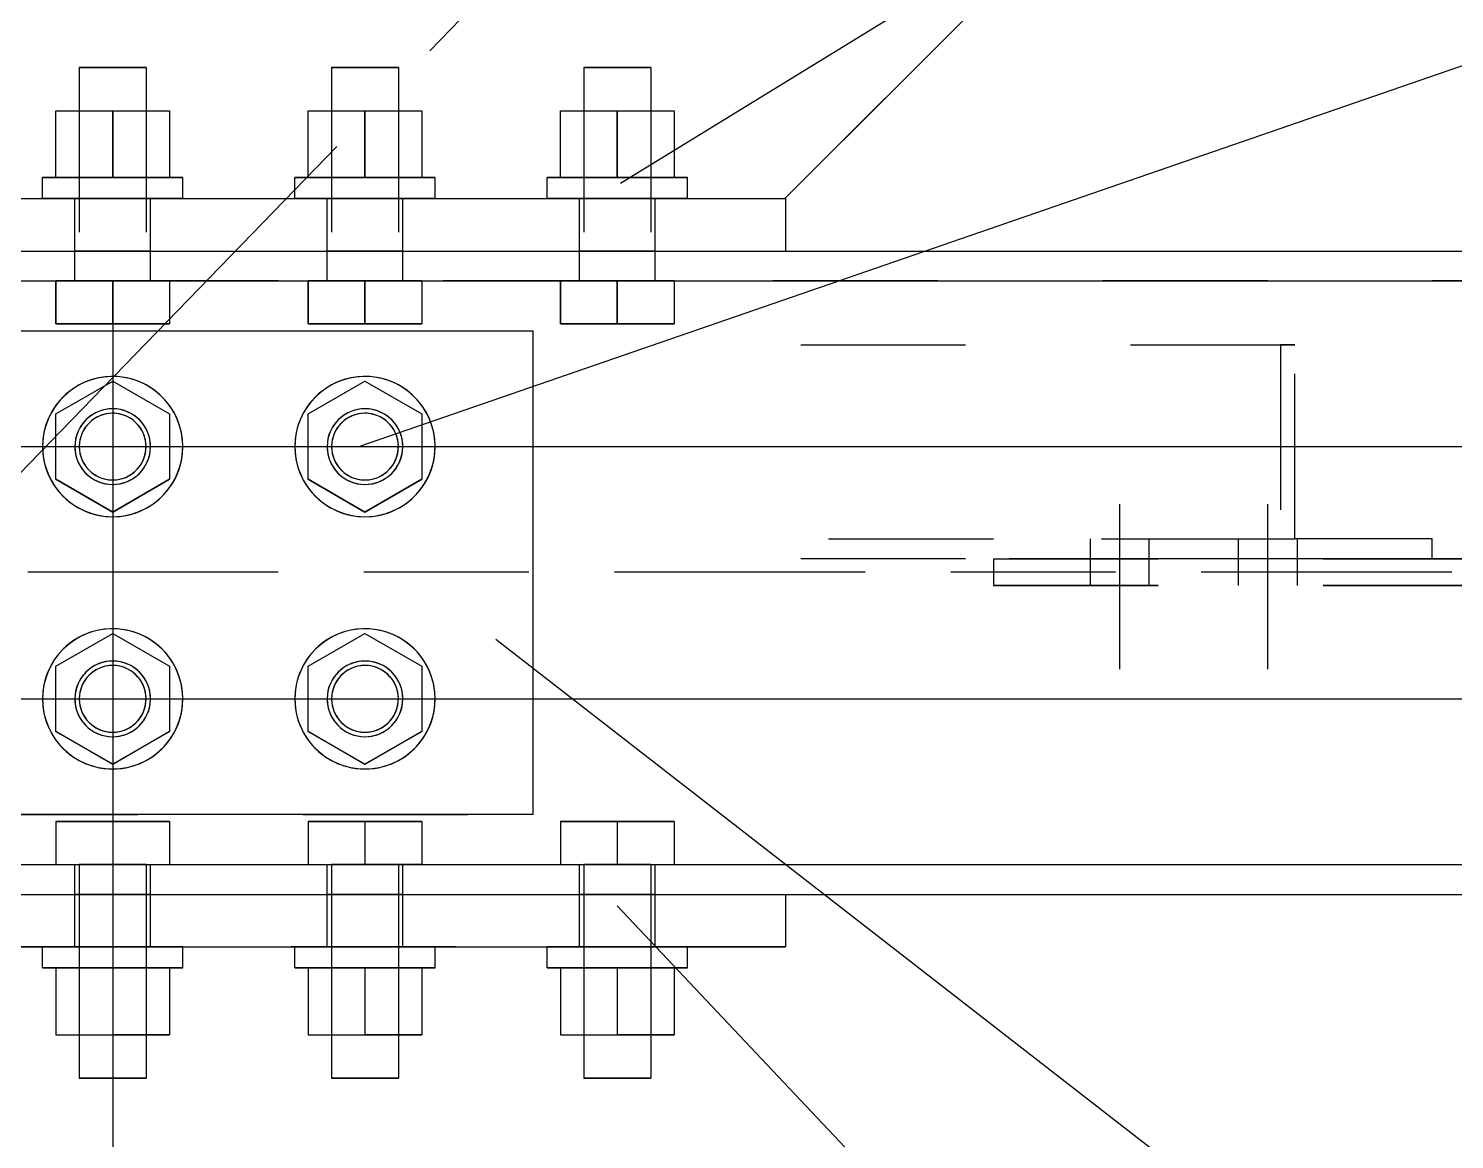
# Model space of a CAD drawing. Header units: millimetres. Extents: x 505 to 1346, y 20403 to 20997.
# Drawn here: x 926.08 to 943.03, y 20684.62 to 20697.84 of the extents above; entities that cross this region are included whole.
import ezdxf

# ---------------------------------------------------------------- set-up
doc = ezdxf.new("R2010")
doc.units = ezdxf.units.MM
for name, pattern in [('CENTER', [12.7, 7.9375, -1.5875, 1.5875, -1.5875]), ('DXK_LINE_DOT2', [3.9198, 1.9599, -1.9599]), ('DXK_LINE_DOT6', [6.9771, 2.979, -1.0191, 1.9599, -1.0191])]:
    doc.linetypes.add(name, pattern=pattern)

# ---------------------------------------------------------------- blocks, each defined once
blk = doc.blocks.new('Bolt-110200292-73798 - 73645')
at = {"color": 3, "linetype": 'DXK_LINE_DOT2'}
for p, q in [((926.681, 20697.374), (926.681, 20694.834)), ((926.88, 20697.374), (926.681, 20697.374)), ((926.681, 20697.374), (926.735, 20697.374)), ((926.735, 20697.374), (927.277, 20697.374)), ((927.277, 20697.374), (927.475, 20697.374)), ((927.422, 20697.374), (927.277, 20697.374)), ((927.475, 20697.374), (927.422, 20697.374)), ((927.475, 20697.374), (927.475, 20694.834)), ((929.681, 20697.374), (929.681, 20694.834)), ((929.88, 20697.374), (929.681, 20697.374)), ((929.681, 20697.374), (929.735, 20697.374)), ((929.735, 20697.374), (930.277, 20697.374)), ((930.277, 20697.374), (930.475, 20697.374)), ((930.422, 20697.374), (930.277, 20697.374)), ((930.475, 20697.374), (930.422, 20697.374)), ((930.475, 20697.374), (930.475, 20694.834)), ((932.681, 20697.374), (932.681, 20694.834)), ((932.88, 20697.374), (932.681, 20697.374)), ((932.681, 20697.374), (932.735, 20697.374)), ((932.735, 20697.374), (933.277, 20697.374)), ((933.277, 20697.374), (933.475, 20697.374)), ((933.422, 20697.374), (933.277, 20697.374)), ((933.475, 20697.374), (933.422, 20697.374)), ((933.475, 20697.374), (933.475, 20694.834)), ((926.404, 20696.064), (926.404, 20696.858)), ((926.404, 20696.858), (927.078, 20696.858)), ((926.404, 20696.858), (927.078, 20696.858)), ((927.078, 20696.064), (927.078, 20696.858)), ((927.078, 20696.858), (927.753, 20696.858)), ((927.078, 20696.858), (927.753, 20696.858)), ((927.753, 20696.858), (927.753, 20696.064)), ((929.404, 20696.064), (929.404, 20696.858)), ((929.404, 20696.858), (930.078, 20696.858)), ((929.404, 20696.858), (930.078, 20696.858)), ((930.078, 20696.064), (930.078, 20696.858)), ((930.078, 20696.858), (930.753, 20696.858)), ((930.078, 20696.858), (930.753, 20696.858)), ((930.753, 20696.858), (930.753, 20696.064)), ((932.404, 20696.064), (932.404, 20696.858)), ((932.404, 20696.858), (933.078, 20696.858)), ((932.404, 20696.858), (933.078, 20696.858)), ((933.078, 20696.064), (933.078, 20696.858)), ((933.078, 20696.858), (933.753, 20696.858)), ((933.078, 20696.858), (933.753, 20696.858)), ((933.753, 20696.858), (933.753, 20696.064)), ((926.245, 20695.814), (926.245, 20696.064)), ((926.357, 20696.064), (926.245, 20696.064)), ((926.245, 20696.064), (926.357, 20696.064)), ((926.662, 20696.064), (926.357, 20696.064)), ((926.357, 20696.064), (926.662, 20696.064)), ((927.078, 20696.064), (926.404, 20696.064)), ((926.404, 20696.064), (926.404, 20696.064)), ((926.404, 20696.064), (927.078, 20696.064)), ((926.662, 20696.064), (927.078, 20696.064)), ((927.078, 20696.064), (926.662, 20696.064)), ((927.078, 20696.064), (927.753, 20696.064)), ((927.753, 20696.064), (927.078, 20696.064)), ((927.078, 20696.064), (927.495, 20696.064)), ((927.495, 20696.064), (927.078, 20696.064)), ((927.495, 20696.064), (927.8, 20696.064)), ((927.8, 20696.064), (927.495, 20696.064)), ((927.753, 20696.064), (927.753, 20696.064)), ((927.8, 20696.064), (927.912, 20696.064)), ((927.912, 20696.064), (927.8, 20696.064)), ((927.912, 20695.814), (927.912, 20696.064)), ((929.245, 20695.814), (929.245, 20696.064)), ((929.357, 20696.064), (929.245, 20696.064)), ((929.245, 20696.064), (929.357, 20696.064)), ((929.662, 20696.064), (929.357, 20696.064)), ((929.357, 20696.064), (929.662, 20696.064)), ((930.078, 20696.064), (929.404, 20696.064)), ((929.404, 20696.064), (929.404, 20696.064)), ((929.404, 20696.064), (930.078, 20696.064)), ((929.662, 20696.064), (930.078, 20696.064)), ((930.078, 20696.064), (929.662, 20696.064)), ((930.078, 20696.064), (930.753, 20696.064)), ((930.753, 20696.064), (930.078, 20696.064)), ((930.078, 20696.064), (930.495, 20696.064)), ((930.495, 20696.064), (930.078, 20696.064)), ((930.495, 20696.064), (930.8, 20696.064)), ((930.8, 20696.064), (930.495, 20696.064)), ((930.753, 20696.064), (930.753, 20696.064)), ((930.8, 20696.064), (930.912, 20696.064)), ((930.912, 20696.064), (930.8, 20696.064)), ((930.912, 20695.814), (930.912, 20696.064)), ((932.245, 20695.814), (932.245, 20696.064)), ((932.357, 20696.064), (932.245, 20696.064)), ((932.245, 20696.064), (932.357, 20696.064)), ((932.662, 20696.064), (932.357, 20696.064)), ((932.357, 20696.064), (932.662, 20696.064)), ((933.078, 20696.064), (932.404, 20696.064)), ((932.404, 20696.064), (932.404, 20696.064)), ((932.404, 20696.064), (933.078, 20696.064)), ((932.662, 20696.064), (933.078, 20696.064)), ((933.078, 20696.064), (932.662, 20696.064)), ((933.078, 20696.064), (933.753, 20696.064)), ((933.753, 20696.064), (933.078, 20696.064)), ((933.078, 20696.064), (933.495, 20696.064)), ((933.495, 20696.064), (933.078, 20696.064)), ((933.495, 20696.064), (933.8, 20696.064)), ((933.8, 20696.064), (933.495, 20696.064)), ((933.753, 20696.064), (933.753, 20696.064)), ((933.8, 20696.064), (933.912, 20696.064)), ((933.912, 20696.064), (933.8, 20696.064)), ((933.912, 20695.814), (933.912, 20696.064)), ((926.357, 20695.814), (926.245, 20695.814)), ((926.245, 20695.814), (926.357, 20695.814)), ((926.662, 20695.814), (926.357, 20695.814)), ((926.357, 20695.814), (926.662, 20695.814)), ((926.628, 20695.189), (926.628, 20695.814)), ((927.078, 20695.814), (926.662, 20695.814)), ((926.662, 20695.814), (927.078, 20695.814)), ((927.078, 20695.814), (927.495, 20695.814)), ((927.495, 20695.814), (927.078, 20695.814)), ((927.495, 20695.814), (927.8, 20695.814)), ((927.8, 20695.814), (927.495, 20695.814)), ((927.528, 20695.814), (927.506, 20695.814)), ((927.528, 20695.189), (927.528, 20695.814)), ((927.8, 20695.814), (927.912, 20695.814)), ((927.912, 20695.814), (927.8, 20695.814)), ((929.357, 20695.814), (929.245, 20695.814)), ((929.245, 20695.814), (929.357, 20695.814)), ((929.662, 20695.814), (929.357, 20695.814)), ((929.357, 20695.814), (929.662, 20695.814)), ((929.628, 20695.189), (929.628, 20695.814)), ((930.078, 20695.814), (929.662, 20695.814)), ((929.662, 20695.814), (930.078, 20695.814)), ((930.078, 20695.814), (930.495, 20695.814)), ((930.495, 20695.814), (930.078, 20695.814)), ((930.495, 20695.814), (930.8, 20695.814)), ((930.8, 20695.814), (930.495, 20695.814)), ((930.528, 20695.814), (930.506, 20695.814)), ((930.528, 20695.189), (930.528, 20695.814)), ((930.8, 20695.814), (930.912, 20695.814)), ((930.912, 20695.814), (930.8, 20695.814)), ((932.357, 20695.814), (932.245, 20695.814)), ((932.245, 20695.814), (932.357, 20695.814)), ((932.662, 20695.814), (932.357, 20695.814)), ((932.357, 20695.814), (932.662, 20695.814)), ((932.628, 20695.189), (932.628, 20695.814)), ((933.078, 20695.814), (932.662, 20695.814)), ((932.662, 20695.814), (933.078, 20695.814)), ((933.078, 20695.814), (933.495, 20695.814)), ((933.495, 20695.814), (933.078, 20695.814)), ((933.495, 20695.814), (933.8, 20695.814)), ((933.8, 20695.814), (933.495, 20695.814)), ((933.528, 20695.814), (933.506, 20695.814)), ((933.528, 20695.189), (933.528, 20695.814)), ((933.8, 20695.814), (933.912, 20695.814)), ((933.912, 20695.814), (933.8, 20695.814)), ((926.628, 20694.834), (926.628, 20695.189)), ((927.528, 20694.834), (927.528, 20695.189)), ((929.628, 20694.834), (929.628, 20695.189)), ((930.528, 20694.834), (930.528, 20695.189)), ((932.628, 20694.834), (932.628, 20695.189)), ((933.528, 20694.834), (933.528, 20695.189)), ((926.404, 20694.324), (926.404, 20694.834)), ((926.404, 20694.834), (927.078, 20694.834)), ((926.404, 20694.834), (927.078, 20694.834)), ((926.88, 20694.834), (926.681, 20694.834)), ((926.735, 20694.834), (926.88, 20694.834)), ((927.422, 20694.834), (926.88, 20694.834)), ((927.422, 20694.834), (926.88, 20694.834)), ((927.078, 20694.324), (927.078, 20694.834)), ((927.078, 20694.834), (927.753, 20694.834)), ((927.078, 20694.834), (927.753, 20694.834)), ((927.475, 20694.834), (927.422, 20694.834)), ((927.753, 20694.834), (927.753, 20694.324)), ((929.404, 20694.324), (929.404, 20694.834)), ((929.404, 20694.834), (930.078, 20694.834)), ((929.404, 20694.834), (930.078, 20694.834)), ((929.88, 20694.834), (929.681, 20694.834)), ((929.735, 20694.834), (929.88, 20694.834)), ((930.422, 20694.834), (929.88, 20694.834)), ((930.422, 20694.834), (929.88, 20694.834)), ((930.078, 20694.324), (930.078, 20694.834)), ((930.078, 20694.834), (930.753, 20694.834)), ((930.078, 20694.834), (930.753, 20694.834)), ((930.475, 20694.834), (930.422, 20694.834)), ((930.753, 20694.834), (930.753, 20694.324)), ((932.404, 20694.324), (932.404, 20694.834)), ((932.404, 20694.834), (933.078, 20694.834)), ((932.404, 20694.834), (933.078, 20694.834)), ((932.88, 20694.834), (932.681, 20694.834)), ((932.735, 20694.834), (932.88, 20694.834)), ((933.422, 20694.834), (932.88, 20694.834)), ((933.422, 20694.834), (932.88, 20694.834)), ((933.078, 20694.324), (933.078, 20694.834)), ((933.078, 20694.834), (933.753, 20694.834)), ((933.078, 20694.834), (933.753, 20694.834)), ((933.475, 20694.834), (933.422, 20694.834)), ((933.753, 20694.834), (933.753, 20694.324)), ((927.078, 20694.324), (926.404, 20694.324)), ((926.404, 20694.324), (926.404, 20694.324)), ((926.404, 20694.324), (927.078, 20694.324)), ((927.078, 20694.324), (927.753, 20694.324)), ((927.753, 20694.324), (927.078, 20694.324)), ((927.753, 20694.324), (927.753, 20694.324)), ((930.078, 20694.324), (929.404, 20694.324)), ((929.404, 20694.324), (929.404, 20694.324)), ((929.404, 20694.324), (930.078, 20694.324)), ((930.078, 20694.324), (930.753, 20694.324)), ((930.753, 20694.324), (930.078, 20694.324)), ((930.753, 20694.324), (930.753, 20694.324)), ((933.078, 20694.324), (932.404, 20694.324)), ((932.404, 20694.324), (932.404, 20694.324)), ((932.404, 20694.324), (933.078, 20694.324)), ((933.078, 20694.324), (933.753, 20694.324)), ((933.753, 20694.324), (933.078, 20694.324)), ((933.753, 20694.324), (933.753, 20694.324))]:
    blk.add_line(p, q, dxfattribs=at)
blk = doc.blocks.new('Part-110200292-73803 - 73645')
at = {"color": 7, "linetype": 'DXK_LINE_DOT2'}
for p, q in [((917.578, 20694.239), (917.578, 20694.239)), ((917.578, 20694.239), (917.578, 20688.489)), ((917.578, 20694.239), (932.078, 20694.239)), ((932.078, 20694.239), (932.078, 20694.239)), ((932.078, 20688.489), (932.078, 20694.239)), ((917.578, 20688.489), (932.078, 20688.489))]:
    blk.add_line(p, q, dxfattribs=at)
blk = doc.blocks.new('Bolt-110200292-73802 - 73645')
at = {"color": 3, "linetype": 'Continuous'}
for p, q in [((926.681, 20697.374), (926.735, 20697.374)), ((926.681, 20697.374), (926.681, 20695.814)), ((926.88, 20697.374), (926.681, 20697.374)), ((926.735, 20697.374), (927.277, 20697.374)), ((927.422, 20697.374), (926.88, 20697.374)), ((927.277, 20697.374), (927.475, 20697.374)), ((927.475, 20697.374), (927.422, 20697.374)), ((927.475, 20697.374), (927.475, 20695.814)), ((929.681, 20697.374), (929.735, 20697.374)), ((929.681, 20697.374), (929.681, 20695.814)), ((929.88, 20697.374), (929.681, 20697.374)), ((929.735, 20697.374), (930.277, 20697.374)), ((930.422, 20697.374), (929.88, 20697.374)), ((930.277, 20697.374), (930.475, 20697.374)), ((930.475, 20697.374), (930.422, 20697.374)), ((930.475, 20697.374), (930.475, 20695.814)), ((932.681, 20697.374), (932.735, 20697.374)), ((932.681, 20697.374), (932.681, 20695.814)), ((932.88, 20697.374), (932.681, 20697.374)), ((932.735, 20697.374), (933.277, 20697.374)), ((933.422, 20697.374), (932.88, 20697.374)), ((933.277, 20697.374), (933.475, 20697.374)), ((933.475, 20697.374), (933.422, 20697.374)), ((933.475, 20697.374), (933.475, 20695.814)), ((926.404, 20696.064), (926.404, 20696.858)), ((926.404, 20696.858), (927.078, 20696.858)), ((926.404, 20696.858), (927.078, 20696.858)), ((927.078, 20696.858), (927.078, 20696.064)), ((927.078, 20696.858), (927.753, 20696.858)), ((927.078, 20696.858), (927.753, 20696.858)), ((927.753, 20696.858), (927.753, 20696.064)), ((929.404, 20696.064), (929.404, 20696.858)), ((929.404, 20696.858), (930.078, 20696.858)), ((929.404, 20696.858), (930.078, 20696.858)), ((930.078, 20696.858), (930.078, 20696.064)), ((930.078, 20696.858), (930.753, 20696.858)), ((930.078, 20696.858), (930.753, 20696.858)), ((930.753, 20696.858), (930.753, 20696.064)), ((932.404, 20696.064), (932.404, 20696.858)), ((932.404, 20696.858), (933.078, 20696.858)), ((932.404, 20696.858), (933.078, 20696.858)), ((933.078, 20696.858), (933.078, 20696.064)), ((933.078, 20696.858), (933.753, 20696.858)), ((933.078, 20696.858), (933.753, 20696.858)), ((933.753, 20696.858), (933.753, 20696.064)), ((926.245, 20695.814), (926.245, 20696.064)), ((926.357, 20696.064), (926.245, 20696.064)), ((926.245, 20696.064), (926.357, 20696.064)), ((926.662, 20696.064), (926.357, 20696.064)), ((926.357, 20696.064), (926.662, 20696.064)), ((927.078, 20696.064), (926.404, 20696.064)), ((926.404, 20696.064), (926.404, 20696.064)), ((926.404, 20696.064), (927.078, 20696.064)), ((926.662, 20696.064), (927.078, 20696.064)), ((927.078, 20696.064), (926.662, 20696.064)), ((927.078, 20696.064), (927.753, 20696.064)), ((927.753, 20696.064), (927.078, 20696.064)), ((927.078, 20696.064), (927.495, 20696.064)), ((927.495, 20696.064), (927.078, 20696.064)), ((927.495, 20696.064), (927.8, 20696.064)), ((927.8, 20696.064), (927.495, 20696.064)), ((927.753, 20696.064), (927.753, 20696.064)), ((927.8, 20696.064), (927.912, 20696.064)), ((927.912, 20696.064), (927.8, 20696.064)), ((927.912, 20695.814), (927.912, 20696.064)), ((929.245, 20695.814), (929.245, 20696.064)), ((929.357, 20696.064), (929.245, 20696.064)), ((929.245, 20696.064), (929.357, 20696.064)), ((929.662, 20696.064), (929.357, 20696.064)), ((929.357, 20696.064), (929.662, 20696.064)), ((930.078, 20696.064), (929.404, 20696.064)), ((929.404, 20696.064), (929.404, 20696.064)), ((929.404, 20696.064), (930.078, 20696.064)), ((929.662, 20696.064), (930.078, 20696.064)), ((930.078, 20696.064), (929.662, 20696.064)), ((930.078, 20696.064), (930.753, 20696.064)), ((930.753, 20696.064), (930.078, 20696.064)), ((930.078, 20696.064), (930.495, 20696.064)), ((930.495, 20696.064), (930.078, 20696.064)), ((930.495, 20696.064), (930.8, 20696.064)), ((930.8, 20696.064), (930.495, 20696.064)), ((930.753, 20696.064), (930.753, 20696.064)), ((930.8, 20696.064), (930.912, 20696.064)), ((930.912, 20696.064), (930.8, 20696.064)), ((930.912, 20695.814), (930.912, 20696.064)), ((932.245, 20695.814), (932.245, 20696.064)), ((932.357, 20696.064), (932.245, 20696.064)), ((932.245, 20696.064), (932.357, 20696.064)), ((932.662, 20696.064), (932.357, 20696.064)), ((932.357, 20696.064), (932.662, 20696.064)), ((933.078, 20696.064), (932.404, 20696.064)), ((932.404, 20696.064), (932.404, 20696.064)), ((932.404, 20696.064), (933.078, 20696.064)), ((932.662, 20696.064), (933.078, 20696.064)), ((933.078, 20696.064), (932.662, 20696.064)), ((933.078, 20696.064), (933.753, 20696.064)), ((933.753, 20696.064), (933.078, 20696.064)), ((933.078, 20696.064), (933.495, 20696.064)), ((933.495, 20696.064), (933.078, 20696.064)), ((933.495, 20696.064), (933.8, 20696.064)), ((933.8, 20696.064), (933.495, 20696.064)), ((933.753, 20696.064), (933.753, 20696.064)), ((933.8, 20696.064), (933.912, 20696.064)), ((933.912, 20696.064), (933.8, 20696.064)), ((933.912, 20695.814), (933.912, 20696.064)), ((926.404, 20694.834), (926.404, 20694.324)), ((927.078, 20694.835), (927.078, 20694.325)), ((927.753, 20694.834), (927.753, 20694.324)), ((929.404, 20694.834), (929.404, 20694.324)), ((930.078, 20694.835), (930.078, 20694.325)), ((930.753, 20694.834), (930.753, 20694.324)), ((932.404, 20694.834), (932.404, 20694.324)), ((933.078, 20694.835), (933.078, 20694.325)), ((933.753, 20694.834), (933.753, 20694.324)), ((927.078, 20694.325), (926.404, 20694.325)), ((926.404, 20694.325), (926.404, 20694.324)), ((926.404, 20694.324), (927.078, 20694.324)), ((927.753, 20694.325), (927.078, 20694.325)), ((927.078, 20694.324), (927.753, 20694.324)), ((927.753, 20694.324), (927.753, 20694.325)), ((930.078, 20694.325), (929.404, 20694.325)), ((929.404, 20694.325), (929.404, 20694.324)), ((929.404, 20694.324), (930.078, 20694.324)), ((930.753, 20694.325), (930.078, 20694.325)), ((930.078, 20694.324), (930.753, 20694.324)), ((930.753, 20694.324), (930.753, 20694.325)), ((933.078, 20694.325), (932.404, 20694.325)), ((932.404, 20694.325), (932.404, 20694.324)), ((932.404, 20694.324), (933.078, 20694.324)), ((933.753, 20694.325), (933.078, 20694.325)), ((933.078, 20694.324), (933.753, 20694.324)), ((933.753, 20694.324), (933.753, 20694.325))]:
    blk.add_line(p, q, dxfattribs=at)
at = {"color": 3, "linetype": 'DXK_LINE_DOT2'}
for p, q in [((927.078, 20696.064), (927.078, 20696.064)), ((930.078, 20696.064), (930.078, 20696.064)), ((933.078, 20696.064), (933.078, 20696.064)), ((926.662, 20695.814), (926.357, 20695.814)), ((926.662, 20695.814), (926.65, 20695.814)), ((927.495, 20695.814), (927.078, 20695.814)), ((927.528, 20695.814), (927.495, 20695.814)), ((929.357, 20695.814), (929.662, 20695.814)), ((929.662, 20695.814), (929.628, 20695.814)), ((930.078, 20695.814), (929.662, 20695.814)), ((930.495, 20695.814), (930.078, 20695.814)), ((930.506, 20695.814), (930.495, 20695.814)), ((930.8, 20695.814), (930.495, 20695.814)), ((930.528, 20695.814), (930.506, 20695.814)), ((932.662, 20695.814), (932.357, 20695.814)), ((932.662, 20695.814), (932.628, 20695.814)), ((933.078, 20695.814), (932.662, 20695.814)), ((932.662, 20695.814), (933.078, 20695.814)), ((933.495, 20695.814), (933.078, 20695.814)), ((933.506, 20695.814), (933.495, 20695.814)), ((933.528, 20695.814), (933.506, 20695.814)), ((933.8, 20695.814), (933.912, 20695.814)), ((927.528, 20695.189), (926.628, 20695.189)), ((930.528, 20695.189), (929.628, 20695.189)), ((933.528, 20695.189), (932.628, 20695.189)), ((926.88, 20694.834), (926.404, 20694.834)), ((926.404, 20694.834), (927.078, 20694.834)), ((926.88, 20694.834), (926.628, 20694.834)), ((926.88, 20694.834), (926.681, 20694.834)), ((926.735, 20694.834), (926.88, 20694.834)), ((927.422, 20694.834), (926.88, 20694.834)), ((927.753, 20694.834), (927.078, 20694.835)), ((927.078, 20694.834), (927.753, 20694.834)), ((927.475, 20694.834), (927.422, 20694.834)), ((927.528, 20694.834), (927.422, 20694.834)), ((930.078, 20694.835), (929.404, 20694.834)), ((929.404, 20694.834), (930.078, 20694.834)), ((929.88, 20694.834), (929.628, 20694.834)), ((929.88, 20694.834), (929.681, 20694.834)), ((929.735, 20694.834), (929.88, 20694.834)), ((930.422, 20694.834), (929.88, 20694.834)), ((930.753, 20694.834), (930.078, 20694.835)), ((930.078, 20694.834), (930.753, 20694.834)), ((930.475, 20694.834), (930.422, 20694.834)), ((930.528, 20694.834), (930.422, 20694.834)), ((933.078, 20694.835), (932.404, 20694.834)), ((932.404, 20694.834), (933.078, 20694.834)), ((932.88, 20694.834), (932.628, 20694.834)), ((932.88, 20694.834), (932.681, 20694.834)), ((932.735, 20694.834), (932.88, 20694.834)), ((933.422, 20694.834), (932.88, 20694.834)), ((933.753, 20694.834), (933.078, 20694.835)), ((933.422, 20694.834), (933.078, 20694.834)), ((933.078, 20694.834), (933.753, 20694.834)), ((933.475, 20694.834), (933.422, 20694.834)), ((933.528, 20694.834), (933.422, 20694.834)), ((927.078, 20694.325), (927.078, 20694.324)), ((930.078, 20694.325), (930.078, 20694.324)), ((933.078, 20694.325), (933.078, 20694.324))]:
    blk.add_line(p, q, dxfattribs=at)
blk = doc.blocks.new('Part-110200292-73651 - 73645')
at = {"color": 3, "linetype": 'Continuous'}
for p, q in [((925.078, 20695.189), (944.478, 20695.189)), ((925.078, 20694.834), (944.728, 20694.834)), ((925.078, 20687.894), (944.478, 20687.894)), ((925.078, 20687.539), (944.228, 20687.539))]:
    blk.add_line(p, q, dxfattribs=at)
at = {"color": 7, "linetype": 'DXK_LINE_DOT2'}
for p, q in [((925.078, 20695.189), (944.478, 20695.189)), ((925.078, 20694.834), (943.879, 20694.835)), ((944.728, 20694.834), (925.078, 20694.834)), ((925.078, 20687.894), (943.879, 20687.894)), ((925.078, 20687.539), (944.228, 20687.539))]:
    blk.add_line(p, q, dxfattribs=at)
blk = doc.blocks.new('Part-110200292-73808 - 73645')
at = {"color": 7, "linetype": 'DXK_LINE_DOT2'}
for p, q in [((937.55, 20691.529), (937.55, 20691.53)), ((937.55, 20691.53), (944.398, 20691.53)), ((937.55, 20691.53), (937.55, 20691.214)), ((943.619, 20691.528), (937.55, 20691.529)), ((943.619, 20691.529), (943.619, 20691.528)), ((943.619, 20691.529), (943.619, 20691.213)), ((943.638, 20691.529), (943.619, 20691.529)), ((943.695, 20691.529), (943.638, 20691.529)), ((943.787, 20691.529), (943.695, 20691.529)), ((943.912, 20691.529), (943.787, 20691.529)), ((944.063, 20691.529), (943.912, 20691.529)), ((944.236, 20691.529), (944.063, 20691.529)), ((944.424, 20691.529), (944.236, 20691.529)), ((944.378, 20691.215), (944.378, 20691.53)), ((944.379, 20691.215), (944.379, 20691.53)), ((944.398, 20691.53), (944.379, 20691.53)), ((944.379, 20691.53), (944.407, 20691.53)), ((944.398, 20691.215), (944.398, 20691.53)), ((944.407, 20691.53), (944.481, 20691.53)), ((946.783, 20691.529), (944.424, 20691.529)), ((944.481, 20691.53), (944.593, 20691.53)), ((944.593, 20691.53), (944.732, 20691.53)), ((944.732, 20691.53), (944.886, 20691.53)), ((944.886, 20691.53), (945.039, 20691.53)), ((945.039, 20691.53), (945.176, 20691.53)), ((945.176, 20691.53), (945.285, 20691.53)), ((945.285, 20691.53), (945.354, 20691.53)), ((945.354, 20691.53), (945.378, 20691.53)), ((945.378, 20691.53), (946.783, 20691.53)), ((946.783, 20691.53), (947.283, 20691.53)), ((946.783, 20691.53), (946.783, 20691.215)), ((947.283, 20691.529), (946.783, 20691.529)), ((947.283, 20691.529), (947.283, 20691.53)), ((947.283, 20691.53), (947.283, 20691.215)), ((937.55, 20691.215), (944.398, 20691.215)), ((937.55, 20691.214), (943.619, 20691.213)), ((943.619, 20691.214), (943.638, 20691.214)), ((943.638, 20691.214), (943.695, 20691.214)), ((943.695, 20691.214), (943.787, 20691.214)), ((943.787, 20691.214), (943.912, 20691.214)), ((943.912, 20691.214), (944.063, 20691.214)), ((944.063, 20691.214), (944.236, 20691.214)), ((944.236, 20691.214), (944.424, 20691.214)), ((944.407, 20691.215), (944.379, 20691.215)), ((944.379, 20691.215), (944.398, 20691.215)), ((944.481, 20691.215), (944.407, 20691.215)), ((946.783, 20691.214), (944.424, 20691.214)), ((944.593, 20691.215), (944.481, 20691.215)), ((944.732, 20691.215), (944.593, 20691.215)), ((944.886, 20691.215), (944.732, 20691.215)), ((945.039, 20691.215), (944.886, 20691.215)), ((945.176, 20691.215), (945.039, 20691.215)), ((945.285, 20691.215), (945.176, 20691.215)), ((945.354, 20691.215), (945.285, 20691.215)), ((945.378, 20691.215), (945.354, 20691.215)), ((945.378, 20691.215), (946.783, 20691.215)), ((947.283, 20691.215), (946.783, 20691.215)), ((946.783, 20691.215), (946.783, 20691.214)), ((946.783, 20691.214), (947.283, 20691.214)), ((947.283, 20691.215), (947.283, 20691.214)), ((947.283, 20691.214), (947.283, 20691.215))]:
    blk.add_line(p, q, dxfattribs=at)
blk = doc.blocks.new('Part-110200292-73656 - 73645')
at = {"color": 7, "linetype": 'DXK_LINE_DOT2'}
for p, q in [((935.26, 20694.073), (940.965, 20694.073)), ((941.132, 20694.073), (940.965, 20694.073)), ((940.965, 20694.073), (940.965, 20691.533)), ((940.965, 20694.073), (941.132, 20694.073)), ((941.132, 20691.768), (941.132, 20694.073)), ((935.591, 20691.768), (941.132, 20691.768)), ((938.837, 20691.768), (942.768, 20691.768)), ((942.768, 20691.768), (941.132, 20691.768)), ((942.768, 20691.533), (942.768, 20691.768)), ((935.26, 20691.533), (940.965, 20691.533)), ((938.837, 20691.533), (942.768, 20691.533)), ((940.965, 20691.533), (942.768, 20691.533))]:
    blk.add_line(p, q, dxfattribs=at)
blk = doc.blocks.new('Part-110200292-73804 - 73645')
at = {"color": 3, "linetype": 'Continuous'}
for p, q in [((917.578, 20694.239), (917.578, 20694.239)), ((917.578, 20688.489), (917.578, 20694.239)), ((917.578, 20694.239), (932.078, 20694.239)), ((932.078, 20694.239), (932.078, 20694.239)), ((932.078, 20688.489), (932.078, 20694.239)), ((917.578, 20688.489), (917.578, 20688.489)), ((932.078, 20688.489), (917.578, 20688.489)), ((932.078, 20688.489), (932.078, 20688.489))]:
    blk.add_line(p, q, dxfattribs=at)
blk = doc.blocks.new('Part-110200292-73794 - 73645')
at = {"color": 3, "linetype": 'Continuous'}
for p, q in [((914.578, 20695.814), (935.078, 20695.814)), ((935.078, 20695.814), (935.078, 20695.189)), ((914.578, 20695.189), (935.078, 20695.189))]:
    blk.add_line(p, q, dxfattribs=at)
at = {"color": 7, "linetype": 'DXK_LINE_DOT2'}
blk.add_line((935.078, 20695.814), (935.07, 20695.814), dxfattribs=at)
blk = doc.blocks.new('Part-110200292-73724 - 73645')
at = {"color": 3, "linetype": 'Continuous'}
blk.add_line((935.07, 20695.814), (937.62, 20698.364), dxfattribs=at)
at = {"color": 7, "linetype": 'DXK_LINE_DOT2'}
for p, q in [((935.07, 20695.814), (937.62, 20698.364)), ((914.587, 20695.814), (935.07, 20695.814)), ((914.587, 20695.814), (935.07, 20695.814)), ((935.07, 20695.814), (935.07, 20695.814))]:
    blk.add_line(p, q, dxfattribs=at)
blk = doc.blocks.new('Bolt-110200292-73800 - 73645')
at = {"color": 3, "linetype": 'Continuous'}
for p, q in [((927.078, 20688.404), (926.404, 20688.404)), ((926.404, 20688.404), (926.404, 20688.404)), ((926.404, 20688.404), (927.078, 20688.404)), ((926.404, 20688.404), (926.404, 20687.894)), ((927.078, 20688.404), (927.753, 20688.404)), ((927.753, 20688.404), (927.078, 20688.404)), ((927.078, 20688.404), (927.078, 20687.894)), ((927.753, 20688.404), (927.753, 20688.404)), ((927.753, 20688.404), (927.753, 20687.894)), ((930.078, 20688.404), (929.404, 20688.404)), ((929.404, 20688.404), (929.404, 20688.404)), ((929.404, 20688.404), (930.078, 20688.404)), ((929.404, 20688.404), (929.404, 20687.894)), ((930.078, 20688.404), (930.753, 20688.404)), ((930.753, 20688.404), (930.078, 20688.404)), ((930.078, 20688.404), (930.078, 20687.894)), ((930.753, 20688.404), (930.753, 20688.404)), ((930.753, 20688.404), (930.753, 20687.894)), ((933.078, 20688.404), (932.404, 20688.404)), ((932.404, 20688.404), (932.404, 20688.404)), ((932.404, 20688.404), (933.078, 20688.404)), ((932.404, 20688.404), (932.404, 20687.894)), ((933.078, 20688.404), (933.753, 20688.404)), ((933.753, 20688.404), (933.078, 20688.404)), ((933.078, 20688.404), (933.078, 20687.894)), ((933.753, 20688.404), (933.753, 20688.404)), ((933.753, 20688.404), (933.753, 20687.894)), ((926.245, 20686.664), (926.245, 20686.914)), ((926.681, 20686.914), (926.681, 20685.354)), ((927.475, 20686.914), (927.475, 20685.354)), ((927.912, 20686.664), (927.912, 20686.914)), ((929.245, 20686.664), (929.245, 20686.914)), ((929.681, 20686.914), (929.681, 20685.354)), ((930.475, 20686.914), (930.475, 20685.354)), ((930.912, 20686.664), (930.912, 20686.914)), ((932.245, 20686.664), (932.245, 20686.914)), ((932.681, 20686.914), (932.681, 20685.354)), ((933.475, 20686.914), (933.475, 20685.354)), ((933.912, 20686.664), (933.912, 20686.914)), ((926.357, 20686.664), (926.245, 20686.664)), ((926.245, 20686.664), (926.357, 20686.664)), ((926.662, 20686.664), (926.357, 20686.664)), ((926.357, 20686.664), (926.662, 20686.664)), ((927.078, 20686.664), (926.404, 20686.664)), ((926.404, 20686.664), (926.404, 20686.664)), ((926.404, 20686.664), (927.078, 20686.664)), ((926.404, 20686.664), (926.404, 20685.87)), ((926.662, 20686.664), (927.078, 20686.664)), ((927.078, 20686.664), (926.662, 20686.664)), ((927.078, 20686.664), (927.753, 20686.664)), ((927.753, 20686.664), (927.078, 20686.664)), ((927.078, 20686.664), (927.078, 20685.87)), ((927.078, 20686.664), (927.495, 20686.664)), ((927.495, 20686.664), (927.078, 20686.664)), ((927.495, 20686.664), (927.8, 20686.664)), ((927.8, 20686.664), (927.495, 20686.664)), ((927.753, 20686.664), (927.753, 20686.664)), ((927.753, 20686.664), (927.753, 20685.87)), ((927.8, 20686.664), (927.912, 20686.664)), ((927.912, 20686.664), (927.8, 20686.664)), ((929.357, 20686.664), (929.245, 20686.664)), ((929.245, 20686.664), (929.357, 20686.664)), ((929.662, 20686.664), (929.357, 20686.664)), ((929.357, 20686.664), (929.662, 20686.664)), ((930.078, 20686.664), (929.404, 20686.664)), ((929.404, 20686.664), (929.404, 20686.664)), ((929.404, 20686.664), (930.078, 20686.664)), ((929.404, 20686.664), (929.404, 20685.87)), ((929.662, 20686.664), (930.078, 20686.664)), ((930.078, 20686.664), (929.662, 20686.664)), ((930.078, 20686.664), (930.753, 20686.664)), ((930.753, 20686.664), (930.078, 20686.664)), ((930.078, 20686.664), (930.078, 20685.87)), ((930.078, 20686.664), (930.495, 20686.664)), ((930.495, 20686.664), (930.078, 20686.664)), ((930.495, 20686.664), (930.8, 20686.664)), ((930.8, 20686.664), (930.495, 20686.664)), ((930.753, 20686.664), (930.753, 20686.664)), ((930.753, 20686.664), (930.753, 20685.87)), ((930.8, 20686.664), (930.912, 20686.664)), ((930.912, 20686.664), (930.8, 20686.664)), ((932.357, 20686.664), (932.245, 20686.664)), ((932.245, 20686.664), (932.357, 20686.664)), ((932.662, 20686.664), (932.357, 20686.664)), ((932.357, 20686.664), (932.662, 20686.664)), ((933.078, 20686.664), (932.404, 20686.664)), ((932.404, 20686.664), (932.404, 20686.664)), ((932.404, 20686.664), (933.078, 20686.664)), ((932.404, 20686.664), (932.404, 20685.87)), ((932.662, 20686.664), (933.078, 20686.664)), ((933.078, 20686.664), (932.662, 20686.664)), ((933.078, 20686.664), (933.753, 20686.664)), ((933.753, 20686.664), (933.078, 20686.664)), ((933.078, 20686.664), (933.078, 20685.87)), ((933.078, 20686.664), (933.495, 20686.664)), ((933.495, 20686.664), (933.078, 20686.664)), ((933.495, 20686.664), (933.8, 20686.664)), ((933.8, 20686.664), (933.495, 20686.664)), ((933.753, 20686.664), (933.753, 20686.664)), ((933.753, 20686.664), (933.753, 20685.87)), ((933.8, 20686.664), (933.912, 20686.664)), ((933.912, 20686.664), (933.8, 20686.664)), ((926.404, 20685.87), (927.078, 20685.87)), ((926.404, 20685.87), (927.078, 20685.87)), ((927.753, 20685.87), (927.078, 20685.87)), ((927.078, 20685.87), (927.753, 20685.87)), ((929.404, 20685.87), (930.078, 20685.87)), ((929.404, 20685.87), (930.078, 20685.87)), ((930.753, 20685.87), (930.078, 20685.87)), ((930.078, 20685.87), (930.753, 20685.87)), ((932.404, 20685.87), (933.078, 20685.87)), ((932.404, 20685.87), (933.078, 20685.87)), ((933.753, 20685.87), (933.078, 20685.87)), ((933.078, 20685.87), (933.753, 20685.87)), ((926.88, 20685.354), (926.681, 20685.354)), ((926.681, 20685.354), (926.735, 20685.354)), ((926.735, 20685.354), (927.277, 20685.354)), ((927.422, 20685.354), (926.88, 20685.354)), ((927.277, 20685.354), (927.475, 20685.354)), ((927.475, 20685.354), (927.422, 20685.354)), ((929.88, 20685.354), (929.681, 20685.354)), ((929.681, 20685.354), (929.735, 20685.354)), ((929.735, 20685.354), (930.277, 20685.354)), ((930.422, 20685.354), (929.88, 20685.354)), ((930.277, 20685.354), (930.475, 20685.354)), ((930.475, 20685.354), (930.422, 20685.354)), ((932.88, 20685.354), (932.681, 20685.354)), ((932.681, 20685.354), (932.735, 20685.354)), ((932.735, 20685.354), (933.277, 20685.354)), ((933.422, 20685.354), (932.88, 20685.354)), ((933.277, 20685.354), (933.475, 20685.354)), ((933.475, 20685.354), (933.422, 20685.354))]:
    blk.add_line(p, q, dxfattribs=at)
at = {"color": 3, "linetype": 'DXK_LINE_DOT2'}
for p, q in [((926.404, 20687.894), (927.078, 20687.894)), ((926.404, 20687.894), (927.078, 20687.894)), ((927.422, 20687.894), (926.88, 20687.894)), ((927.078, 20687.894), (927.078, 20687.894)), ((930.422, 20687.894), (929.88, 20687.894)), ((930.422, 20687.894), (929.88, 20687.894)), ((930.753, 20687.894), (930.078, 20687.894)), ((930.078, 20687.894), (930.078, 20687.894)), ((930.078, 20687.894), (930.753, 20687.894)), ((932.404, 20687.894), (933.078, 20687.894)), ((932.404, 20687.894), (933.078, 20687.894)), ((933.422, 20687.894), (932.88, 20687.894)), ((933.078, 20687.894), (933.078, 20687.894)), ((933.078, 20687.894), (933.753, 20687.894)), ((927.528, 20687.539), (926.628, 20687.539)), ((930.528, 20687.539), (929.628, 20687.539)), ((933.528, 20687.539), (932.628, 20687.539)), ((926.357, 20686.914), (926.662, 20686.914)), ((927.078, 20686.914), (926.662, 20686.914)), ((927.078, 20686.914), (927.495, 20686.914)), ((927.528, 20686.914), (927.506, 20686.914)), ((929.662, 20686.914), (929.357, 20686.914)), ((930.506, 20686.914), (929.628, 20686.914)), ((930.078, 20686.914), (929.662, 20686.914)), ((930.495, 20686.914), (930.8, 20686.914)), ((930.528, 20686.914), (930.506, 20686.914)), ((930.8, 20686.914), (930.912, 20686.914)), ((932.357, 20686.914), (932.662, 20686.914)), ((933.506, 20686.914), (932.628, 20686.914)), ((933.078, 20686.914), (932.662, 20686.914)), ((933.078, 20686.914), (933.495, 20686.914)), ((933.528, 20686.914), (933.506, 20686.914)), ((927.078, 20685.87), (927.078, 20685.87)), ((930.078, 20685.87), (930.078, 20685.87)), ((933.078, 20685.87), (933.078, 20685.87))]:
    blk.add_line(p, q, dxfattribs=at)
blk = doc.blocks.new('Part-110200292-73726 - 73645')
at = {"color": 7, "linetype": 'CENTER'}
blk.add_line((947.428, 20714.665), (924.828, 20691.365), dxfattribs=at)
at = {"color": 7, "linetype": 'DXK_LINE_DOT2'}
for p in [(937.62, 20702.272), (930.999, 20700.007)]:
    blk.add_line(p, (933.278, 20697.796), dxfattribs=at)
blk = doc.blocks.new('Bolt-110200292-73807 - 73645')
at = {"color": 3, "linetype": 'DXK_LINE_DOT2'}
for p, q in [((939.05, 20692.178), (939.05, 20689.863)), ((940.81, 20692.178), (940.81, 20689.863)), ((938.7, 20691.768), (938.7, 20691.533)), ((939.4, 20691.768), (939.4, 20691.533)), ((940.46, 20691.768), (940.46, 20691.533)), ((941.16, 20691.768), (941.16, 20691.533)), ((938.7, 20691.529), (938.7, 20691.214)), ((939.4, 20691.529), (939.4, 20691.214)), ((940.46, 20691.529), (940.46, 20691.214)), ((941.16, 20691.529), (941.16, 20691.214))]:
    blk.add_line(p, q, dxfattribs=at)
blk = doc.blocks.new('Bolt-110200292-73806 - 73645')
at = {"color": 3, "linetype": 'Continuous'}
for p, q in [((926.404, 20693.254), (927.078, 20693.643)), ((926.404, 20693.254), (927.078, 20693.643)), ((927.078, 20693.643), (927.753, 20693.254)), ((927.078, 20693.643), (927.078, 20693.643)), ((927.078, 20693.643), (927.753, 20693.254)), ((929.404, 20693.254), (930.078, 20693.643)), ((929.404, 20693.254), (930.078, 20693.643)), ((930.078, 20693.643), (930.753, 20693.254)), ((930.078, 20693.643), (930.078, 20693.643)), ((930.078, 20693.643), (930.753, 20693.254)), ((926.404, 20692.475), (926.404, 20693.254)), ((927.753, 20693.254), (927.753, 20692.475)), ((929.404, 20692.475), (929.404, 20693.254)), ((930.753, 20693.254), (930.753, 20692.475)), ((927.078, 20692.086), (926.404, 20692.475)), ((926.404, 20692.475), (927.078, 20692.086)), ((927.753, 20692.475), (927.078, 20692.086)), ((927.078, 20692.086), (927.753, 20692.475)), ((930.078, 20692.086), (929.404, 20692.475)), ((929.404, 20692.475), (930.078, 20692.086)), ((930.753, 20692.475), (930.078, 20692.086)), ((930.078, 20692.086), (930.753, 20692.475)), ((927.078, 20692.086), (927.078, 20692.086)), ((930.078, 20692.086), (930.078, 20692.086)), ((926.404, 20690.254), (927.078, 20690.643)), ((926.404, 20690.254), (927.078, 20690.643)), ((927.078, 20690.643), (927.753, 20690.254)), ((927.078, 20690.643), (927.078, 20690.643)), ((927.078, 20690.643), (927.753, 20690.254)), ((929.404, 20690.254), (930.078, 20690.643)), ((929.404, 20690.254), (930.078, 20690.643)), ((930.078, 20690.643), (930.753, 20690.254)), ((930.078, 20690.643), (930.078, 20690.643)), ((930.078, 20690.643), (930.753, 20690.254)), ((926.404, 20689.475), (926.404, 20690.254)), ((927.753, 20690.254), (927.753, 20689.475)), ((929.404, 20689.475), (929.404, 20690.254)), ((930.753, 20690.254), (930.753, 20689.475)), ((927.078, 20689.086), (926.404, 20689.475)), ((926.404, 20689.475), (927.078, 20689.086)), ((927.753, 20689.475), (927.078, 20689.086)), ((927.078, 20689.086), (927.753, 20689.475)), ((930.078, 20689.086), (929.404, 20689.475)), ((929.404, 20689.475), (930.078, 20689.086)), ((930.753, 20689.475), (930.078, 20689.086)), ((930.078, 20689.086), (930.753, 20689.475)), ((927.078, 20689.086), (927.078, 20689.086)), ((930.078, 20689.086), (930.078, 20689.086))]:
    blk.add_line(p, q, dxfattribs=at)
at = {"color": 3, "linetype": 'DXK_LINE_DOT2'}
for p, q in [((926.404, 20693.254), (927.078, 20693.643)), ((927.078, 20693.643), (927.753, 20693.254)), ((927.078, 20693.643), (927.078, 20693.643)), ((929.404, 20693.254), (930.078, 20693.643)), ((930.078, 20693.643), (930.753, 20693.254)), ((930.078, 20693.643), (930.078, 20693.643)), ((926.404, 20692.475), (926.404, 20693.254)), ((927.753, 20693.254), (927.753, 20692.475)), ((929.404, 20692.475), (929.404, 20693.254)), ((930.753, 20693.254), (930.753, 20692.475)), ((927.078, 20692.085), (926.404, 20692.475)), ((927.753, 20692.475), (927.078, 20692.085)), ((930.078, 20692.085), (929.404, 20692.475)), ((930.753, 20692.475), (930.078, 20692.085)), ((927.078, 20692.085), (927.078, 20692.085)), ((930.078, 20692.085), (930.078, 20692.085)), ((926.404, 20690.254), (927.078, 20690.643)), ((927.078, 20690.643), (927.753, 20690.254)), ((927.078, 20690.643), (927.078, 20690.643)), ((929.404, 20690.254), (930.078, 20690.643)), ((930.078, 20690.643), (930.753, 20690.254)), ((930.078, 20690.643), (930.078, 20690.643)), ((926.404, 20689.475), (926.404, 20690.254)), ((927.753, 20690.254), (927.753, 20689.475)), ((929.404, 20689.475), (929.404, 20690.254)), ((930.753, 20690.254), (930.753, 20689.475)), ((927.078, 20689.085), (926.404, 20689.475)), ((927.753, 20689.475), (927.078, 20689.085)), ((930.078, 20689.085), (929.404, 20689.475)), ((930.753, 20689.475), (930.078, 20689.085)), ((927.078, 20689.085), (927.078, 20689.085)), ((930.078, 20689.085), (930.078, 20689.085))]:
    blk.add_line(p, q, dxfattribs=at)
at = {"color": 3, "linetype": 'Continuous'}
for centre, radius, start, end in [((927.078, 20692.864), 0.834, 90, 270), ((927.078, 20692.864), 0.834, 120, 300), ((927.078, 20692.864), 0.834, 300, 120), ((927.078, 20692.864), 0.834, 270, 90), ((930.078, 20692.864), 0.834, 90, 270), ((930.078, 20692.864), 0.834, 120, 300), ((930.078, 20692.864), 0.834, 300, 120), ((930.078, 20692.864), 0.834, 270, 90), ((927.078, 20692.864), 0.45, 0, 180), ((927.078, 20692.864), 0.397, 300, 120), ((930.078, 20692.864), 0.45, 0, 180), ((930.078, 20692.864), 0.397, 300, 120), ((927.078, 20692.864), 0.397, 120, 300), ((930.078, 20692.864), 0.397, 120, 300), ((927.078, 20692.864), 0.45, 180, 0), ((930.078, 20692.864), 0.45, 180, 0), ((927.078, 20689.864), 0.834, 90, 270), ((927.078, 20689.864), 0.834, 120, 300), ((927.078, 20689.864), 0.834, 300, 120), ((927.078, 20689.864), 0.834, 270, 90), ((930.078, 20689.864), 0.834, 90, 270), ((930.078, 20689.864), 0.834, 120, 300), ((930.078, 20689.864), 0.834, 300, 120), ((930.078, 20689.864), 0.834, 270, 90), ((927.078, 20689.864), 0.45, 0, 180), ((927.078, 20689.864), 0.397, 120, 300), ((927.078, 20689.864), 0.397, 300, 120), ((930.078, 20689.864), 0.45, 0, 180), ((930.078, 20689.864), 0.397, 120, 300), ((930.078, 20689.864), 0.397, 300, 120), ((927.078, 20689.864), 0.45, 180, 0), ((930.078, 20689.864), 0.45, 180, 0)]:
    blk.add_arc(centre, radius, start, end, dxfattribs=at)
at = {"color": 3, "linetype": 'DXK_LINE_DOT2'}
for centre, radius, start, end in [((927.078, 20692.864), 0.45, 342, 162), ((927.078, 20692.864), 0.397, 90, 270), ((927.078, 20692.864), 0.397, 270, 90), ((930.078, 20692.864), 0.45, 342, 162), ((930.078, 20692.864), 0.397, 90, 270), ((930.078, 20692.864), 0.397, 270, 90), ((927.078, 20692.864), 0.45, 162, 342), ((930.078, 20692.864), 0.45, 162, 342), ((927.078, 20689.864), 0.45, 342, 162), ((927.078, 20689.864), 0.397, 90, 270), ((927.078, 20689.864), 0.397, 270, 90), ((930.078, 20689.864), 0.45, 342, 162), ((930.078, 20689.864), 0.397, 90, 270), ((930.078, 20689.864), 0.397, 270, 90), ((927.078, 20689.864), 0.45, 162, 342), ((930.078, 20689.864), 0.45, 162, 342)]:
    blk.add_arc(centre, radius, start, end, dxfattribs=at)
blk = doc.blocks.new('Part-110200292-73793 - 73645')
at = {"color": 3, "linetype": 'Continuous'}
for p, q in [((914.578, 20687.539), (935.078, 20687.539)), ((935.078, 20687.539), (935.078, 20686.914)), ((914.578, 20686.914), (935.078, 20686.914))]:
    blk.add_line(p, q, dxfattribs=at)
at = {"color": 7, "linetype": 'DXK_LINE_DOT2'}
blk.add_line((935.078, 20686.914), (914.578, 20686.914), dxfattribs=at)
blk = doc.blocks.new('Bolt-110200292-73796 - 73645')
at = {"color": 3, "linetype": 'DXK_LINE_DOT2'}
for p, q in [((927.078, 20688.404), (926.404, 20688.404)), ((926.404, 20688.404), (926.404, 20688.404)), ((926.404, 20688.404), (927.078, 20688.404)), ((926.404, 20688.404), (926.404, 20687.894)), ((927.078, 20688.404), (927.753, 20688.404)), ((927.753, 20688.404), (927.078, 20688.404)), ((927.078, 20688.404), (927.078, 20687.894)), ((927.753, 20688.404), (927.753, 20688.404)), ((927.753, 20688.404), (927.753, 20687.894)), ((930.078, 20688.404), (929.404, 20688.404)), ((929.404, 20688.404), (929.404, 20688.404)), ((929.404, 20688.404), (930.078, 20688.404)), ((929.404, 20688.404), (929.404, 20687.894)), ((930.078, 20688.404), (930.753, 20688.404)), ((930.753, 20688.404), (930.078, 20688.404)), ((930.078, 20688.404), (930.078, 20687.894)), ((930.753, 20688.404), (930.753, 20688.404)), ((930.753, 20688.404), (930.753, 20687.894)), ((933.078, 20688.404), (932.404, 20688.404)), ((932.404, 20688.404), (932.404, 20688.404)), ((932.404, 20688.404), (933.078, 20688.404)), ((932.404, 20688.404), (932.404, 20687.894)), ((933.078, 20688.404), (933.753, 20688.404)), ((933.753, 20688.404), (933.078, 20688.404)), ((933.078, 20688.404), (933.078, 20687.894)), ((933.753, 20688.404), (933.753, 20688.404)), ((933.753, 20688.404), (933.753, 20687.894)), ((926.404, 20687.894), (927.078, 20687.894)), ((926.404, 20687.894), (927.078, 20687.894)), ((926.628, 20687.539), (926.628, 20687.894)), ((926.681, 20687.894), (926.681, 20686.914)), ((926.88, 20687.894), (926.681, 20687.894)), ((926.735, 20687.894), (926.88, 20687.894)), ((927.422, 20687.894), (926.88, 20687.894)), ((927.422, 20687.894), (926.88, 20687.894)), ((927.078, 20687.894), (927.753, 20687.894)), ((927.078, 20687.894), (927.753, 20687.894)), ((927.475, 20687.894), (927.422, 20687.894)), ((927.475, 20687.894), (927.475, 20686.914)), ((927.528, 20687.539), (927.528, 20687.894)), ((929.404, 20687.894), (930.078, 20687.894)), ((929.404, 20687.894), (930.078, 20687.894)), ((929.628, 20687.539), (929.628, 20687.894)), ((929.681, 20687.894), (929.681, 20686.914)), ((929.88, 20687.894), (929.681, 20687.894)), ((929.735, 20687.894), (929.88, 20687.894)), ((930.422, 20687.894), (929.88, 20687.894)), ((930.422, 20687.894), (929.88, 20687.894)), ((930.078, 20687.894), (930.753, 20687.894)), ((930.078, 20687.894), (930.753, 20687.894)), ((930.475, 20687.894), (930.422, 20687.894)), ((930.475, 20687.894), (930.475, 20686.914)), ((930.528, 20687.539), (930.528, 20687.894)), ((932.404, 20687.894), (933.078, 20687.894)), ((932.404, 20687.894), (933.078, 20687.894)), ((932.628, 20687.539), (932.628, 20687.894)), ((932.681, 20687.894), (932.681, 20686.914)), ((932.88, 20687.894), (932.681, 20687.894)), ((932.735, 20687.894), (932.88, 20687.894)), ((933.422, 20687.894), (932.88, 20687.894)), ((933.422, 20687.894), (932.88, 20687.894)), ((933.078, 20687.894), (933.753, 20687.894)), ((933.078, 20687.894), (933.753, 20687.894)), ((933.475, 20687.894), (933.422, 20687.894)), ((933.475, 20687.894), (933.475, 20686.914)), ((933.528, 20687.539), (933.528, 20687.894)), ((926.628, 20686.914), (926.628, 20687.539)), ((927.528, 20686.914), (927.528, 20687.539)), ((929.628, 20686.914), (929.628, 20687.539)), ((930.528, 20686.914), (930.528, 20687.539)), ((932.628, 20686.914), (932.628, 20687.539)), ((933.528, 20686.914), (933.528, 20687.539)), ((926.357, 20686.914), (926.245, 20686.914)), ((926.245, 20686.914), (926.357, 20686.914)), ((926.662, 20686.914), (926.357, 20686.914)), ((926.357, 20686.914), (926.662, 20686.914)), ((927.506, 20686.914), (926.628, 20686.914)), ((927.528, 20686.914), (926.65, 20686.914)), ((927.078, 20686.914), (926.662, 20686.914)), ((927.078, 20686.914), (927.495, 20686.914)), ((927.495, 20686.914), (927.8, 20686.914)), ((927.8, 20686.914), (927.495, 20686.914)), ((927.528, 20686.914), (927.506, 20686.914)), ((927.8, 20686.914), (927.912, 20686.914)), ((927.912, 20686.914), (927.8, 20686.914)), ((929.357, 20686.914), (929.245, 20686.914)), ((929.245, 20686.914), (929.357, 20686.914)), ((929.662, 20686.914), (929.357, 20686.914)), ((929.357, 20686.914), (929.662, 20686.914)), ((930.506, 20686.914), (929.628, 20686.914)), ((930.078, 20686.914), (929.662, 20686.914)), ((930.078, 20686.914), (930.495, 20686.914)), ((930.495, 20686.914), (930.8, 20686.914)), ((930.8, 20686.914), (930.495, 20686.914)), ((930.528, 20686.914), (930.506, 20686.914)), ((930.528, 20686.914), (930.506, 20686.914)), ((930.8, 20686.914), (930.912, 20686.914)), ((930.912, 20686.914), (930.8, 20686.914)), ((932.357, 20686.914), (932.245, 20686.914)), ((932.245, 20686.914), (932.357, 20686.914)), ((932.662, 20686.914), (932.357, 20686.914)), ((932.357, 20686.914), (932.662, 20686.914)), ((933.506, 20686.914), (932.628, 20686.914)), ((933.078, 20686.914), (932.662, 20686.914)), ((933.078, 20686.914), (933.495, 20686.914)), ((933.495, 20686.914), (933.8, 20686.914)), ((933.8, 20686.914), (933.495, 20686.914)), ((933.528, 20686.914), (933.506, 20686.914)), ((933.528, 20686.914), (933.506, 20686.914)), ((933.8, 20686.914), (933.912, 20686.914)), ((933.912, 20686.914), (933.8, 20686.914)), ((927.078, 20685.87), (927.078, 20685.87)), ((930.078, 20685.87), (930.078, 20685.87)), ((933.078, 20685.87), (933.078, 20685.87))]:
    blk.add_line(p, q, dxfattribs=at)
at = {"color": 3, "linetype": 'Continuous'}
for p, q in [((926.245, 20686.664), (926.245, 20686.914)), ((926.681, 20686.914), (926.681, 20685.354)), ((927.475, 20686.914), (927.475, 20685.354)), ((927.912, 20686.664), (927.912, 20686.914)), ((929.245, 20686.664), (929.245, 20686.914)), ((929.681, 20686.914), (929.681, 20685.354)), ((930.475, 20686.914), (930.475, 20685.354)), ((930.912, 20686.664), (930.912, 20686.914)), ((932.245, 20686.664), (932.245, 20686.914)), ((932.681, 20686.914), (932.681, 20685.354)), ((933.475, 20686.914), (933.475, 20685.354)), ((933.912, 20686.664), (933.912, 20686.914)), ((926.357, 20686.664), (926.245, 20686.664)), ((926.245, 20686.664), (926.357, 20686.664)), ((926.662, 20686.664), (926.357, 20686.664)), ((926.357, 20686.664), (926.662, 20686.664)), ((927.078, 20686.664), (926.404, 20686.664)), ((926.404, 20686.664), (926.404, 20686.664)), ((926.404, 20686.664), (927.078, 20686.664)), ((926.404, 20686.664), (926.404, 20685.87)), ((926.662, 20686.664), (927.078, 20686.664)), ((927.078, 20686.664), (926.662, 20686.664)), ((927.078, 20686.664), (927.753, 20686.664)), ((927.753, 20686.664), (927.078, 20686.664)), ((927.078, 20686.664), (927.078, 20685.87)), ((927.078, 20686.664), (927.495, 20686.664)), ((927.495, 20686.664), (927.078, 20686.664)), ((927.495, 20686.664), (927.8, 20686.664)), ((927.8, 20686.664), (927.495, 20686.664)), ((927.753, 20686.664), (927.753, 20686.664)), ((927.753, 20686.664), (927.753, 20685.87)), ((927.8, 20686.664), (927.912, 20686.664)), ((927.912, 20686.664), (927.8, 20686.664)), ((929.357, 20686.664), (929.245, 20686.664)), ((929.245, 20686.664), (929.357, 20686.664)), ((929.662, 20686.664), (929.357, 20686.664)), ((929.357, 20686.664), (929.662, 20686.664)), ((930.078, 20686.664), (929.404, 20686.664)), ((929.404, 20686.664), (929.404, 20686.664)), ((929.404, 20686.664), (930.078, 20686.664)), ((929.404, 20686.664), (929.404, 20685.87)), ((929.662, 20686.664), (930.078, 20686.664)), ((930.078, 20686.664), (929.662, 20686.664)), ((930.078, 20686.664), (930.753, 20686.664)), ((930.753, 20686.664), (930.078, 20686.664)), ((930.078, 20686.664), (930.078, 20685.87)), ((930.078, 20686.664), (930.495, 20686.664)), ((930.495, 20686.664), (930.078, 20686.664)), ((930.495, 20686.664), (930.8, 20686.664)), ((930.8, 20686.664), (930.495, 20686.664)), ((930.753, 20686.664), (930.753, 20686.664)), ((930.753, 20686.664), (930.753, 20685.87)), ((930.8, 20686.664), (930.912, 20686.664)), ((930.912, 20686.664), (930.8, 20686.664)), ((932.357, 20686.664), (932.245, 20686.664)), ((932.245, 20686.664), (932.357, 20686.664)), ((932.662, 20686.664), (932.357, 20686.664)), ((932.357, 20686.664), (932.662, 20686.664)), ((933.078, 20686.664), (932.404, 20686.664)), ((932.404, 20686.664), (932.404, 20686.664)), ((932.404, 20686.664), (933.078, 20686.664)), ((932.404, 20686.664), (932.404, 20685.87)), ((932.662, 20686.664), (933.078, 20686.664)), ((933.078, 20686.664), (932.662, 20686.664)), ((933.078, 20686.664), (933.753, 20686.664)), ((933.753, 20686.664), (933.078, 20686.664)), ((933.078, 20686.664), (933.078, 20685.87)), ((933.078, 20686.664), (933.495, 20686.664)), ((933.495, 20686.664), (933.078, 20686.664)), ((933.495, 20686.664), (933.8, 20686.664)), ((933.8, 20686.664), (933.495, 20686.664)), ((933.753, 20686.664), (933.753, 20686.664)), ((933.753, 20686.664), (933.753, 20685.87)), ((933.8, 20686.664), (933.912, 20686.664)), ((933.912, 20686.664), (933.8, 20686.664)), ((926.404, 20685.87), (927.078, 20685.87)), ((926.404, 20685.87), (927.078, 20685.87)), ((927.753, 20685.87), (927.078, 20685.87)), ((927.078, 20685.87), (927.753, 20685.87)), ((929.404, 20685.87), (930.078, 20685.87)), ((929.404, 20685.87), (930.078, 20685.87)), ((930.753, 20685.87), (930.078, 20685.87)), ((930.078, 20685.87), (930.753, 20685.87)), ((932.404, 20685.87), (933.078, 20685.87)), ((932.404, 20685.87), (933.078, 20685.87)), ((933.753, 20685.87), (933.078, 20685.87)), ((933.078, 20685.87), (933.753, 20685.87)), ((926.88, 20685.354), (926.681, 20685.354)), ((926.681, 20685.354), (926.735, 20685.354)), ((926.735, 20685.354), (927.277, 20685.354)), ((927.422, 20685.354), (926.88, 20685.354)), ((927.277, 20685.354), (927.475, 20685.354)), ((927.475, 20685.354), (927.422, 20685.354)), ((929.88, 20685.354), (929.681, 20685.354)), ((929.681, 20685.354), (929.735, 20685.354)), ((929.735, 20685.354), (930.277, 20685.354)), ((930.422, 20685.354), (929.88, 20685.354)), ((930.277, 20685.354), (930.475, 20685.354)), ((930.475, 20685.354), (930.422, 20685.354)), ((932.88, 20685.354), (932.681, 20685.354)), ((932.681, 20685.354), (932.735, 20685.354)), ((932.735, 20685.354), (933.277, 20685.354)), ((933.422, 20685.354), (932.88, 20685.354)), ((933.277, 20685.354), (933.475, 20685.354)), ((933.475, 20685.354), (933.422, 20685.354))]:
    blk.add_line(p, q, dxfattribs=at)
blk = doc.blocks.new('Line-110200292-75238 - 73645')
at = {"color": 7, "linetype": 'DXK_LINE_DOT6'}
blk.add_line((949.978, 20691.374), (899.678, 20691.365), dxfattribs=at)
blk = doc.blocks.new('StraightDimension-110200292-75391 - 73645')
at = {"color": 7, "linetype": 'Continuous'}
blk.add_line((927.078, 20694.324), (927.078, 20673.332), dxfattribs=at)
blk = doc.blocks.new('StraightDimension-110200292-75442 - 73645')
at = {"color": 7, "linetype": 'Continuous'}
blk.add_line((919.578, 20692.864), (962.222, 20692.864), dxfattribs=at)
blk = doc.blocks.new('StraightDimension-110200292-75443 - 73645')
at = {"color": 7, "linetype": 'Continuous'}
blk.add_line((919.578, 20689.864), (962.222, 20689.864), dxfattribs=at)
blk = doc.blocks.new('Mark-110200292-76072 - 73645')
at = {"color": 7, "linetype": 'Continuous'}
blk.add_line((930.029, 20692.872), (970.884, 20706.984), dxfattribs=at)
blk = doc.blocks.new('Mark-110200292-76066 - 73645')
at = {"color": 7, "linetype": 'Continuous'}
blk.add_line((933.078, 20687.404), (960.825, 20657.971), dxfattribs=at)
blk = doc.blocks.new('Mark-110200292-75944 - 73645')
at = {"color": 7, "linetype": 'Continuous'}
blk.add_line((931.632, 20690.574), (955.999, 20671.645), dxfattribs=at)
blk = doc.blocks.new('Mark-110200292-76069 - 73645')
at = {"color": 7, "linetype": 'Continuous'}
blk.add_line((933.116, 20695.999), (970.946, 20719.218), dxfattribs=at)

msp = doc.modelspace()

# ---------------------------------------------------------------- block references
for name in ['Part-110200292-73726 - 73645', 'Part-110200292-73724 - 73645', 'Bolt-110200292-73802 - 73645', 'Bolt-110200292-73798 - 73645', 'Part-110200292-73794 - 73645', 'Part-110200292-73651 - 73645', 'Part-110200292-73803 - 73645', 'Part-110200292-73804 - 73645', 'Part-110200292-73656 - 73645', 'Bolt-110200292-73806 - 73645', 'Bolt-110200292-73807 - 73645', 'Part-110200292-73808 - 73645', 'Line-110200292-75238 - 73645', 'Bolt-110200292-73800 - 73645', 'Bolt-110200292-73796 - 73645', 'Part-110200292-73793 - 73645']:
    msp.add_blockref(name, (0, 0))

# ---------------------------------------------------------------- next in the draw order: block references
msp.add_blockref('StraightDimension-110200292-75391 - 73645', (0, 0))

# ---------------------------------------------------------------- next in the draw order: block references
msp.add_blockref('StraightDimension-110200292-75442 - 73645', (0, 0))

# ---------------------------------------------------------------- next in the draw order: block references
for name in ['Mark-110200292-76072 - 73645', 'StraightDimension-110200292-75443 - 73645']:
    msp.add_blockref(name, (0, 0))

# ---------------------------------------------------------------- next in the draw order: block references
for name in ['Mark-110200292-76069 - 73645', 'Mark-110200292-76066 - 73645']:
    msp.add_blockref(name, (0, 0))

# ---------------------------------------------------------------- next in the draw order: block references
msp.add_blockref('Mark-110200292-75944 - 73645', (0, 0))

doc.saveas('drawing.dxf')
